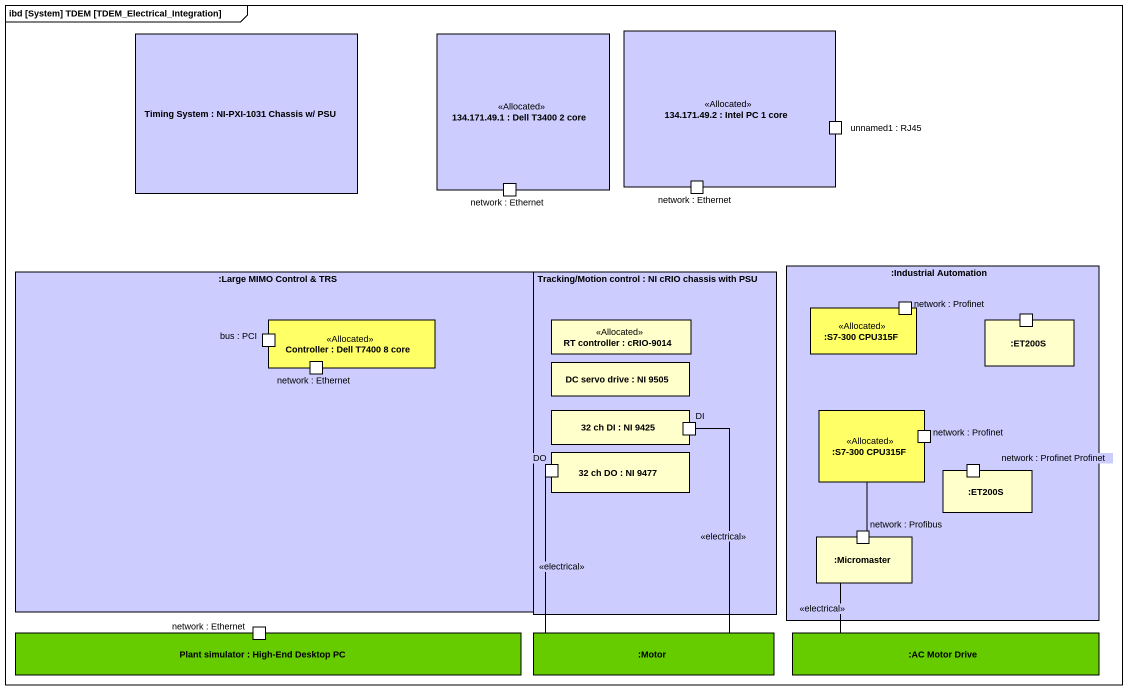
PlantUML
@startuml
mainframe ibd [System] TDEM [TDEM_Electrical_Integration]
rectangle "Timing System : NI-PXI-1031 Chassis w/ PSU" as Timing_System #CCCCFF
rectangle "134.171.49.1 : Dell T3400 2 core" as p134_171_49_1 <<Allocated>> #CCCCFF {
  port "network : Ethernet" as network_Ethernet
}
rectangle "134.171.49.2 : Intel PC 1 core" as p134_171_49_2 <<Allocated>> #CCCCFF {
  port "unnamed1 : RJ45" as unnamed1_RJ45
  port "network : Ethernet" as network_Ethernet_2
}
rectangle ":Large MIMO Control & TRS" as Large_MIMO_Control_TRS #CCCCFF {
  rectangle "Controller : Dell T7400 8 core" as Controller <<Allocated>> #FFFF66 {
    port "bus : PCI" as bus_PCI
    port "network : Ethernet" as network_Ethernet_3
  }
}
rectangle "Tracking/Motion control : NI cRIO chassis with PSU" as Tracking_Motion_control #CCCCFF {
  rectangle "RT controller : cRIO-9014" as RT_controller <<Allocated>>
  rectangle "DC servo drive : NI 9505" as DC_servo_drive
  rectangle "32 ch DI : NI 9425" as p32_ch_DI {
    port DI
  }
  rectangle "32 ch DO : NI 9477" as p32_ch_DO {
    port DO
  }
}
rectangle ":Industrial Automation" as Industrial_Automation #CCCCFF {
  rectangle ":S7-300 CPU315F" as S7_300_CPU315F <<Allocated>> #FFFF66 {
    port "network : Profinet" as network_Profinet
  }
  rectangle ":ET200S" as ET200S {
    port " " as port1
  }
  rectangle ":S7-300 CPU315F" as S7_300_CPU315F_2 <<Allocated>> #FFFF66 {
    port "network : Profinet" as network_Profinet_2
  }
  rectangle ":ET200S" as ET200S_2 {
    port "network : Profinet Profinet" as network_Profinet_Profinet
  }
  rectangle ":Micromaster" as Micromaster {
    port "network : Profibus" as network_Profibus
  }
}
rectangle "Plant simulator : High-End Desktop PC" as Plant_simulator #66CC00 {
  port "network : Ethernet" as network_Ethernet_4
}
rectangle ":Motor" as Motor #66CC00
rectangle ":AC Motor Drive" as AC_Motor_Drive #66CC00
DI -- Motor : <<electrical>>
S7_300_CPU315F_2 -- network_Profibus
DO -- Motor : <<electrical>>
Micromaster -- AC_Motor_Drive : <<electrical>>
@enduml
